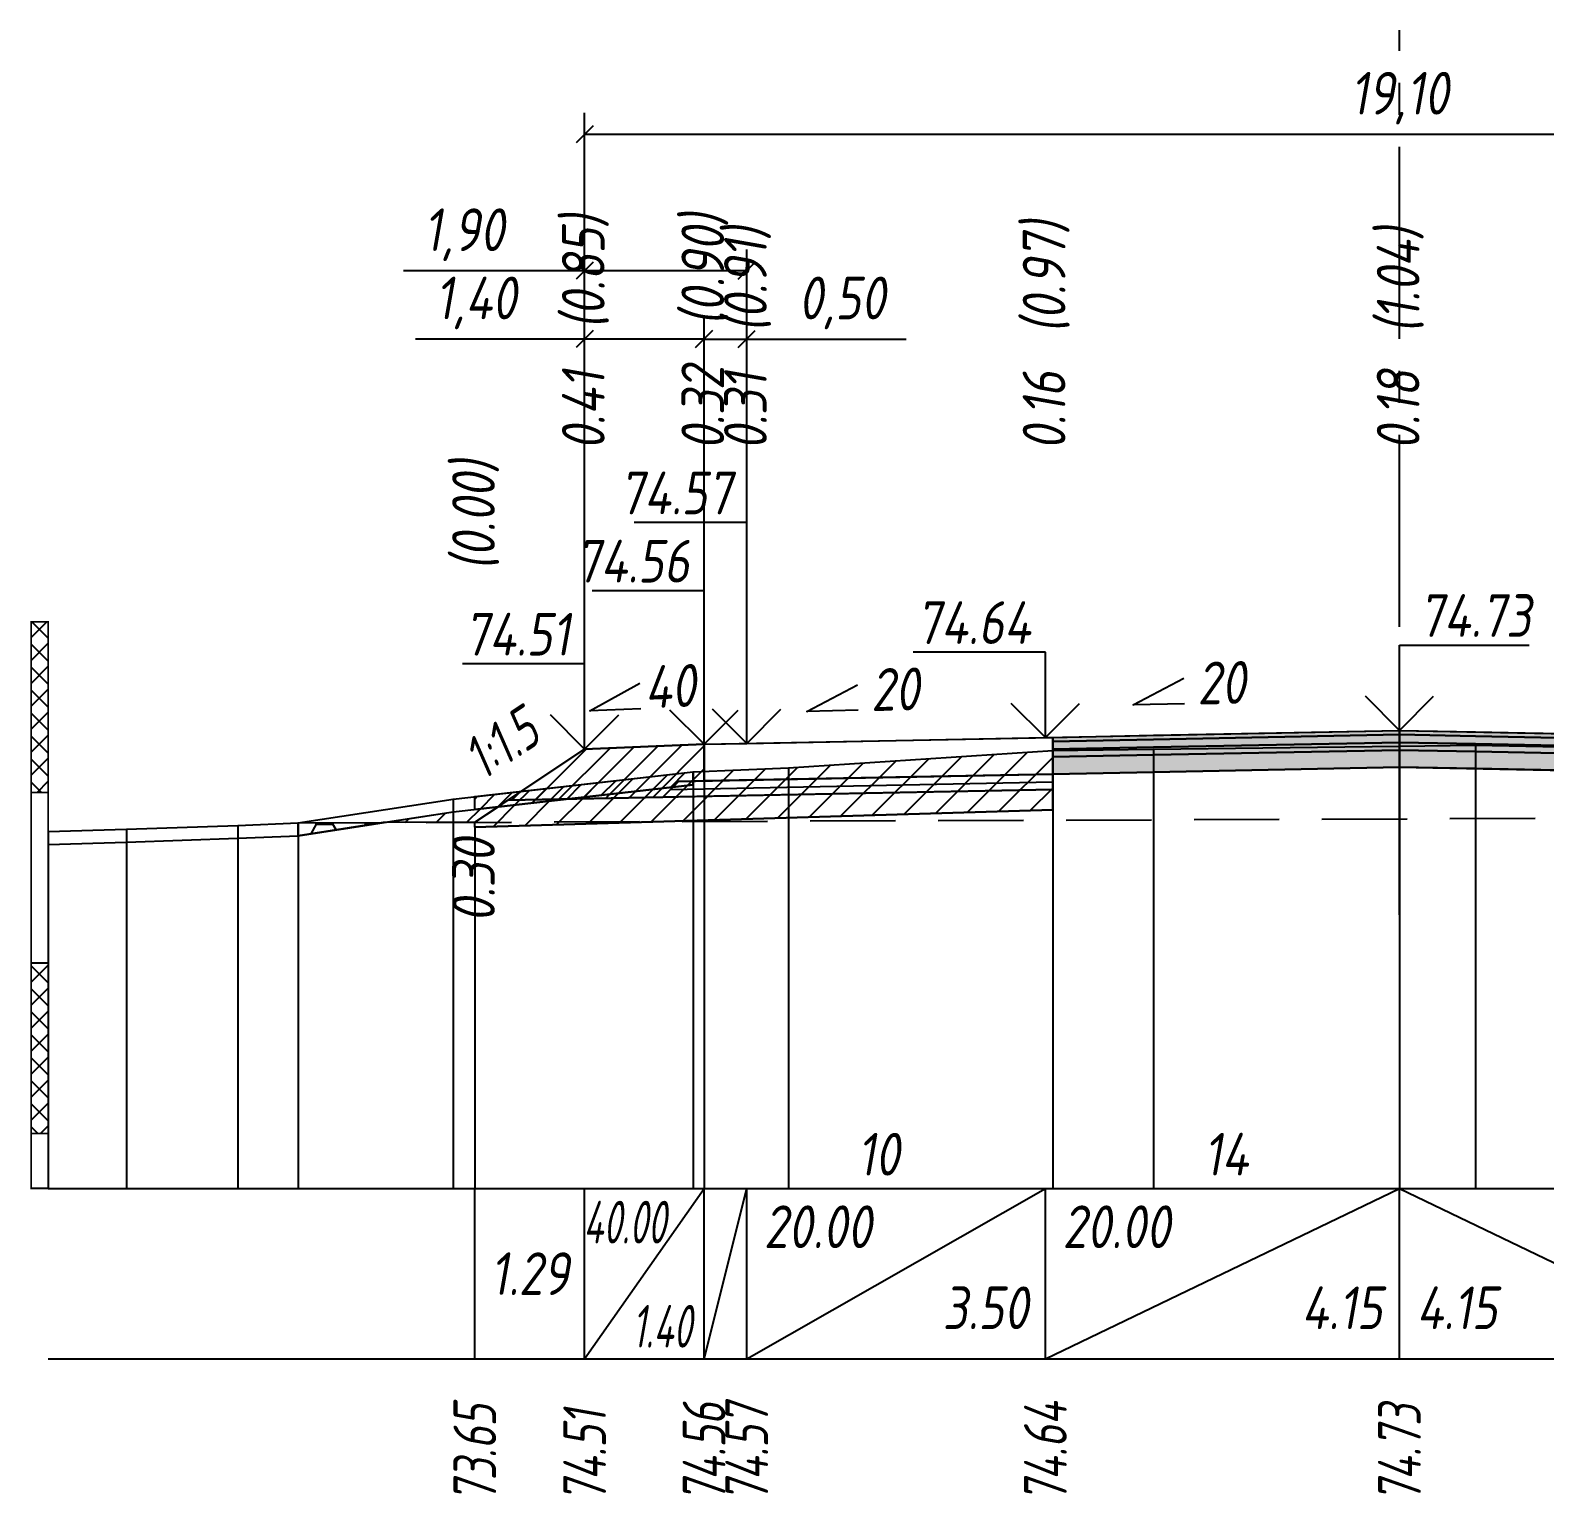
# Model space of a CAD drawing. Extents: x -717 to 1451, y -133302 to 233.
# Drawn here: x 78.9 to 167.7, y -13178.9 to -13093.1 of the extents above; entities that cross this region are included whole.
import ezdxf
from ezdxf.enums import TextEntityAlignment as Align

# ---------------------------------------------------------------- set-up
doc = ezdxf.new("R2010")
doc.units = 0
doc.linetypes.add('осевая2', pattern=[1.125, 0.75, -0.125, 0.125, -0.125])
doc.linetypes.add('штриховая', pattern=[0.75, 0.5, -0.25])
for name, color, linetype in [('Интерполированный поперечник', 2, 'Continuous'), ('Код_514', 1, 'Continuous'), ('Контур_0', 7, 'Continuous'), ('Контур_2521', 7, 'Continuous'), ('Контур_2564', 7, 'Continuous'), ('Контур_2660', 7, 'Continuous'), ('Контур_2665', 7, 'Continuous'), ('Контур_400', 7, 'Continuous'), ('Контур_508', 7, 'Continuous'), ('Контур_512', 7, 'Continuous'), ('Контур_513', 7, 'Continuous'), ('Контур_818', 7, 'Continuous'), ('Красный поперечник', 1, 'Continuous'), ('Линейка абсолютных высот', 7, 'Continuous'), ('Объём_2501', 7, 'Continuous'), ('Объём_2564', 7, 'Continuous'), ('Объём_2650', 7, 'Continuous'), ('Объём_2660', 7, 'Continuous'), ('Объём_2661', 7, 'Continuous'), ('Объём_2665', 7, 'Continuous'), ('Объём_2666', 7, 'Continuous'), ('Объём_2667', 7, 'Continuous'), ('Объём_2668', 7, 'Continuous'), ('Объём_2669', 7, 'Continuous'), ('Объём_2675', 7, 'Continuous'), ('Объём_2753', 7, 'Continuous'), ('Ось', 1, 'осевая2'), ('Откосы', 7, 'Continuous'), ('Отметки покрытия', 7, 'Continuous'), ('Рабочие отметки', 7, 'Continuous'), ('Рабочие отметки доп.', 7, 'Continuous'), ('Слои выравнивания', 7, 'Continuous'), ('Таблица', 7, 'Continuous'), ('Уклоны проезжей части', 7, 'Continuous'), ('Черный поперечник', 3, 'Continuous')]:
    doc.layers.add(name, color=color, linetype=linetype)
for name, color, linetype, true_color in [('Контур_2540', 2, 'Continuous', 0xffff00), ('Контур_2560', 2, 'Continuous', 0xffff00), ('Контур_2561', 7, 'Continuous', 0xff8040), ('Контур_2562', 3, 'Continuous', 0x00ff00), ('Контур_2563', 7, 'Continuous', 0xff8000), ('Контур_2570', 7, 'Continuous', 0x80ff00), ('Контур_2725', 7, 'Continuous', 0x323232), ('Контур_2736', 4, 'Continuous', 0x00ffff), ('Контур_2737', 4, 'Continuous', 0x00ffff), ('Контур_2738', 4, 'Continuous', 0x00ffff), ('Контур_2739', 4, 'Continuous', 0x00ffff), ('Контур_2741', 4, 'Continuous', 0x00ffff), ('Контур_2742', 4, 'Continuous', 0x00ffff), ('Контур_2743', 4, 'Continuous', 0x00ffff), ('Контур_2744', 7, 'Continuous', 0xa4ffff), ('Контур_2745', 7, 'Continuous', 0xa4ffff), ('Контур_2747', 4, 'Continuous', 0x00ffff), ('Контур_2748', 4, 'Continuous', 0x00ffff), ('Контур_2749', 4, 'Continuous', 0x00ffff), ('Контур_2750', 4, 'Continuous', 0x00ffff), ('Контур_2751', 4, 'Continuous', 0x00ffff), ('Контур_2752', 4, 'Continuous', 0x00ffff), ('Контур_2760', 7, 'Continuous', 0x323232), ('Контур_2761', 7, 'Continuous', 0x323232), ('Контур_2762', 7, 'Continuous', 0x323232), ('Контур_2763', 7, 'Continuous', 0x323232), ('Контур_402', 7, 'Continuous', 0xff6464), ('Контур_703', 4, 'Continuous', 0x00ffff), ('Контур_705', 4, 'Continuous', 0x00ffff), ('Контур_707', 4, 'Continuous', 0x00ffff), ('Контур_720', 131, 'Continuous', 0xaaffff), ('Объём_2500', 7, 'Continuous', 0xc0c0c0), ('Объём_2520', 7, 'Continuous', 0x80ffff), ('Объём_2540', 2, 'Continuous', 0xffff00), ('Объём_2560', 2, 'Continuous', 0xffff00), ('Объём_2561', 7, 'Continuous', 0xff8040), ('Объём_2562', 3, 'Continuous', 0x00ff00), ('Объём_2563', 7, 'Continuous', 0xff8000), ('Объём_2570', 7, 'Continuous', 0x80ff00), ('Объём_2600', 7, 'Continuous', 0x808000), ('Объём_2746', 2, 'Continuous', 0xffff00)]:
    doc.layers.add(name, color=color, linetype=linetype, true_color=true_color)
doc.styles.get("Standard").update_dxf_attribs({"font": 'txt', "height": 2.5})
doc.styles.add('М', font='romand.shx', dxfattribs={"width": 0.8, "oblique": 10, "height": 2.5})
doc.dimstyles.new('ISO-25', dxfattribs={"dimtxt": 2.5, "dimasz": 2.5, "dimexe": 1.25, "dimexo": 0.625, "dimtad": 1, "dimtxsty": 'Standard', "dimcen": 2.5, "dimadec": 0, "dimazin": 0, "dimtfac": 1, "dimtmove": 0, "dimatfit": 3, "dimfxl": 1, "dimarcsym": 0})

# ---------------------------------------------------------------- blocks, each defined once
blk = doc.blocks.new('_Oblique')
at = {"color": 0, "linetype": 'ByBlock', "lineweight": -2}
blk.add_line((-0.5, -0.5), (0.5, 0.5), dxfattribs=at)
blk = doc.blocks.new('*D306')
at = {"color": 0, "lineweight": -2, "transparency": 16777216}
for p, q in [((111.435, -13134.696), (111.435, -13109.976)), ((118.435, -13134.416), (118.435, -13109.976)), ((111.435, -13111.226), (101.524, -13111.226)), ((118.435, -13111.226), (111.435, -13111.226))]:
    blk.add_line(p, q, dxfattribs=at)
at = {"layer": 'Defpoints', "color": 0, "transparency": 16777216}
for p in [(118.435, -13111.226), (118.435, -13135.041), (111.435, -13135.321)]:
    blk.add_point(p, dxfattribs=at)
at = {"color": 0, "lineweight": -2, "transparency": 16777216, "rotation": 180}
blk.add_blockref('_Oblique', (111.435, -13111.226), dxfattribs=at)
at = {"color": 0, "lineweight": -2, "transparency": 16777216}
blk.add_blockref('_Oblique', (118.435, -13111.226), dxfattribs=at)
at = {"color": 0, "transparency": 16777216, "insert": (105.064, -13109.113), "char_height": 2.5, "width": 8.75, "attachment_point": 5, "style": 'М'}
blk.add_mtext('1,40', dxfattribs=at)
blk = doc.blocks.new('*D308')
at = {"color": 0, "lineweight": -2, "transparency": 16777216}
for p, q in [((118.435, -13134.416), (118.435, -13109.976)), ((120.935, -13134.366), (120.935, -13109.976)), ((118.435, -13111.226), (120.935, -13111.226)), ((120.935, -13111.226), (130.277, -13111.226))]:
    blk.add_line(p, q, dxfattribs=at)
at = {"layer": 'Defpoints', "color": 0, "transparency": 16777216}
for p in [(120.935, -13111.226), (118.435, -13135.041), (120.935, -13134.991)]:
    blk.add_point(p, dxfattribs=at)
at = {"color": 0, "lineweight": -2, "transparency": 16777216, "rotation": 180}
blk.add_blockref('_Oblique', (118.435, -13111.226), dxfattribs=at)
at = {"color": 0, "lineweight": -2, "transparency": 16777216}
blk.add_blockref('_Oblique', (120.935, -13111.226), dxfattribs=at)
at = {"color": 0, "transparency": 16777216, "insert": (126.515, -13109.113), "char_height": 2.5, "width": 9.16667, "attachment_point": 5, "style": 'М'}
blk.add_mtext('0,50', dxfattribs=at)
blk = doc.blocks.new('*D311')
at = {"color": 0, "lineweight": -2, "transparency": 16777216}
for p, q in [((111.435, -13134.696), (111.435, -13105.976)), ((120.935, -13134.366), (120.935, -13105.976)), ((111.435, -13107.226), (100.828, -13107.226)), ((120.935, -13107.226), (111.435, -13107.226))]:
    blk.add_line(p, q, dxfattribs=at)
at = {"layer": 'Defpoints', "color": 0, "transparency": 16777216}
for p in [(120.935, -13107.226), (120.935, -13134.991), (111.435, -13135.321)]:
    blk.add_point(p, dxfattribs=at)
at = {"color": 0, "lineweight": -2, "transparency": 16777216, "rotation": 180}
blk.add_blockref('_Oblique', (111.435, -13107.226), dxfattribs=at)
at = {"color": 0, "lineweight": -2, "transparency": 16777216}
blk.add_blockref('_Oblique', (120.935, -13107.226), dxfattribs=at)
at = {"color": 0, "transparency": 16777216, "insert": (104.369, -13105.113), "char_height": 2.5, "width": 8.75, "attachment_point": 5, "style": 'М'}
blk.add_mtext('1,90', dxfattribs=at)
blk = doc.blocks.new('*D312')
at = {"color": 0, "lineweight": -2, "transparency": 16777216}
for p, q in [((111.435, -13134.696), (111.435, -13097.976)), ((206.935, -13134.696), (206.935, -13097.976)), ((111.435, -13099.226), (206.935, -13099.226))]:
    blk.add_line(p, q, dxfattribs=at)
at = {"layer": 'Defpoints', "color": 0, "transparency": 16777216}
for p in [(206.935, -13099.226), (111.435, -13135.321), (206.935, -13135.321)]:
    blk.add_point(p, dxfattribs=at)
at = {"color": 0, "lineweight": -2, "transparency": 16777216, "rotation": 180}
blk.add_blockref('_Oblique', (111.435, -13099.226), dxfattribs=at)
at = {"color": 0, "lineweight": -2, "transparency": 16777216}
blk.add_blockref('_Oblique', (206.935, -13099.226), dxfattribs=at)
at = {"color": 0, "transparency": 16777216, "insert": (159.185, -13097.113), "char_height": 2.5, "width": 10.41667, "attachment_point": 5, "style": 'М'}
blk.add_mtext('19,10', dxfattribs=at)

msp = doc.modelspace()

# ---------------------------------------------------------------- hatches: boundary and pattern name
at = {"layer": 'Линейка абсолютных высот'}
h = msp.add_hatch(dxfattribs=at)
h.set_pattern_fill('ANSI37', scale=0.3, style=0)
h.paths.add_polyline_path([(80, -13137.795), (80, -13127.795), (79, -13127.795), (79, -13137.795)])
h = msp.add_hatch(dxfattribs=at)
h.set_pattern_fill('ANSI37', scale=0.3, style=0)
h.paths.add_polyline_path([(80, -13157.795), (80, -13147.795), (79, -13147.795), (79, -13157.795)])
at = {"layer": 'Объём_2563'}
h = msp.add_hatch(dxfattribs=at)
h.set_pattern_fill('ANSI31', color=256, scale=0.3)
h.paths.add_polyline_path([(111.435, -13135.258), (118.435, -13134.978), (118.435, -13137.128), (116.935, -13137.158), (116.016, -13138.077), (106.935, -13138.258)])
at = {"layer": 'Объём_2570'}
h = msp.add_hatch(dxfattribs=at)
h.set_pattern_fill('ANSI31', color=256, scale=0.2)
h.paths.add_polyline_path([(117.798, -13137.349), (105, -13138.792), (105, -13138.042), (117.798, -13136.599)])
at = {"layer": 'Объём_2600'}
h = msp.add_hatch(dxfattribs=at)
h.set_pattern_fill('ANSI31', color=6, scale=0.4)
h.paths.add_polyline_path([(123.384, -13136.355), (138.868, -13135.338), (138.868, -13138.823), (105, -13139.839), (105, -13139.548), (99.63, -13139.569), (103.735, -13138.935), (117.798, -13137.349), (117.798, -13136.599)])
h = msp.add_hatch(dxfattribs=at)
h.set_pattern_fill('HONEY', color=5, scale=0.3)
h.paths.add_polyline_path([(94.645, -13140.338), (94.645, -13139.588), (99.63, -13139.569)])
at = {"layer": 'Слои выравнивания'}
for color, points in [(2, [(138.868, -13134.57), (144.764, -13134.452), (159.185, -13134.163), (159.185, -13134.413), (144.764, -13134.702), (138.868, -13134.82)]), (3, [(138.868, -13134.82), (144.764, -13134.702), (159.185, -13134.413), (159.185, -13134.863), (144.764, -13135.152), (138.868, -13135.27)]), (2, [(159.185, -13134.163), (163.645, -13134.252), (179.935, -13134.578), (181.352, -13134.607), (187.604, -13134.732), (187.604, -13134.982), (181.352, -13134.857), (179.935, -13134.828), (163.645, -13134.502), (159.185, -13134.413)]), (3, [(159.185, -13134.413), (163.645, -13134.502), (179.935, -13134.828), (181.352, -13134.857), (187.604, -13134.982), (187.604, -13135.432), (181.352, -13135.307), (179.935, -13135.278), (163.645, -13134.952), (159.185, -13134.863)]), (4, [(138.868, -13135.27), (144.764, -13135.152), (159.185, -13134.863), (159.185, -13135.313), (144.764, -13135.602), (138.868, -13135.72)]), (5, [(138.868, -13135.72), (144.764, -13135.602), (159.185, -13135.313), (159.185, -13136.313), (144.764, -13136.602), (138.868, -13136.72)]), (4, [(159.185, -13134.863), (163.645, -13134.952), (179.935, -13135.278), (181.352, -13135.307), (187.604, -13135.432), (187.604, -13135.882), (181.352, -13135.757), (179.935, -13135.728), (163.645, -13135.402), (159.185, -13135.313)]), (5, [(159.185, -13135.313), (163.645, -13135.402), (179.935, -13135.728), (181.352, -13135.757), (187.604, -13135.882), (187.604, -13136.882), (181.352, -13136.757), (179.935, -13136.728), (163.645, -13136.402), (159.185, -13136.313)])]:
    msp.add_hatch(color=color, dxfattribs=at).paths.add_polyline_path(points)

# ---------------------------------------------------------------- linework, layer by layer
at = {"layer": 'Интерполированный поперечник', "linetype": 'штриховая', "ltscale": 10, "flags": 128}
msp.add_lwpolyline([(94.645, -13139.588), (220.976, -13139.101)], dxfattribs=at)
at = {"layer": 'Код_514'}
for p, q in [((105, -13171), (105, -13161)), ((111.435, -13171), (111.435, -13161)), ((111.435, -13171), (118.435, -13161)), ((118.435, -13171), (118.435, -13161)), ((118.435, -13171), (120.935, -13161)), ((120.935, -13171), (120.935, -13161)), ((120.935, -13171), (138.435, -13161)), ((138.435, -13171), (138.435, -13161)), ((138.435, -13171), (159.185, -13161)), ((159.185, -13171), (159.185, -13161)), ((159.185, -13161), (179.935, -13171))]:
    msp.add_line(p, q, dxfattribs=at)
at = {"layer": 'Контур_0', "flags": 128}
for points in [[(111.435, -13135.258), (105, -13139.548), (105, -13139.548), (105, -13139.548), (105, -13139.548), (105, -13139.548), (105, -13139.548), (105, -13139.548), (105, -13139.548), (105, -13139.548), (105, -13139.548), (105, -13139.548), (105, -13139.548), (105, -13139.548), (105, -13139.548), (105, -13139.548)], [(111.435, -13135.258), (105, -13139.548), (105, -13139.548), (105, -13139.548), (105, -13139.548), (105, -13139.548), (105, -13139.548), (105, -13139.548), (105, -13139.548), (105, -13139.548), (105, -13139.548), (105, -13139.548), (105, -13139.548), (105, -13139.548), (105, -13139.548), (105, -13139.548), (105, -13139.548), (105, -13139.548), (105, -13139.548), (105, -13139.548), (105, -13139.548), (105, -13139.548), (105, -13139.548), (105, -13139.548), (105, -13139.548), (105, -13139.548), (105, -13139.548), (105, -13139.548), (105, -13139.548), (105, -13139.548)], [(118.435, -13134.978), (138.868, -13134.57), (138.868, -13136.72), (118.435, -13137.128), (118.435, -13134.978), (118.435, -13134.978)], [(116.935, -13137.158), (138.868, -13136.72), (138.868, -13137.62), (116.016, -13138.077), (116.935, -13137.158), (116.935, -13137.158)], [(106.935, -13138.258), (116.016, -13138.077), (116.935, -13137.158), (118.435, -13137.128)]]:
    msp.add_lwpolyline(points, dxfattribs=at)
at = {"layer": 'Контур_2521', "color": 250, "flags": 128}
msp.add_lwpolyline([(116.475, -13137.617), (138.868, -13137.17)], dxfattribs=at)
at = {"layer": 'Контур_2540', "flags": 128}
msp.add_lwpolyline([(106.935, -13138.258), (138.868, -13137.62), (138.868, -13138.823), (105, -13139.839), (105, -13139.548), (106.935, -13138.258), (106.935, -13138.258)], dxfattribs=at)
at = {"layer": 'Контур_2560', "flags": 128}
msp.add_lwpolyline([(111.435, -13135.258), (111.435, -13135.258), (111.435, -13135.258), (118.435, -13134.978)], dxfattribs=at)
at = {"layer": 'Контур_2561', "flags": 128}
msp.add_lwpolyline([(118.435, -13134.978), (118.435, -13134.978), (111.435, -13135.258), (111.435, -13135.258), (118.435, -13134.978)], dxfattribs=at)
at = {"layer": 'Контур_2562', "flags": 128}
msp.add_lwpolyline([(111.435, -13135.258), (111.435, -13135.258), (111.435, -13135.258), (111.435, -13135.258), (111.435, -13135.258)], dxfattribs=at)
at = {"layer": 'Контур_2563', "flags": 128}
msp.add_lwpolyline([(111.435, -13135.258), (118.435, -13134.978), (118.435, -13137.128), (116.935, -13137.158), (116.016, -13138.077), (106.935, -13138.258), (111.435, -13135.258), (111.435, -13135.258)], dxfattribs=at)
at = {"layer": 'Контур_2564', "flags": 128}
msp.add_lwpolyline([(111.435, -13135.258), (118.435, -13134.978)], dxfattribs=at)
at = {"layer": 'Контур_2570', "flags": 128}
msp.add_lwpolyline([(80, -13140.844), (84.597, -13140.706), (91.112, -13140.485), (94.645, -13140.338), (94.645, -13140.338), (103.735, -13138.935), (117.798, -13137.349), (117.798, -13136.599), (123.384, -13136.355), (138.868, -13135.338), (144.764, -13135.255), (159.185, -13135.08), (163.645, -13135.026), (181.352, -13135.386)], dxfattribs=at)
at = {"layer": 'Контур_2660', "flags": 128}
msp.add_lwpolyline([(105, -13139.839), (138.868, -13138.823)], dxfattribs=at)
at = {"layer": 'Контур_2665', "flags": 128}
msp.add_lwpolyline([(111.435, -13135.258), (111.435, -13135.258)], dxfattribs=at)
at = {"layer": 'Контур_2725', "flags": 128}
msp.add_lwpolyline([(138.868, -13136.72), (144.764, -13136.602), (159.185, -13136.313), (163.645, -13136.402), (179.935, -13136.728), (181.352, -13136.757), (187.604, -13136.882)], dxfattribs=at)
at = {"layer": 'Контур_2736', "flags": 128}
msp.add_lwpolyline([(111.435, -13135.258), (105, -13139.548)], dxfattribs=at)
at = {"layer": 'Контур_2737', "flags": 128}
msp.add_lwpolyline([(105, -13139.548), (105, -13139.548)], dxfattribs=at)
at = {"layer": 'Контур_2738', "flags": 128}
msp.add_lwpolyline([(105, -13139.548), (105, -13139.548)], dxfattribs=at)
at = {"layer": 'Контур_2739', "flags": 128}
msp.add_lwpolyline([(105, -13139.548), (105, -13139.548)], dxfattribs=at)
at = {"layer": 'Контур_2741', "flags": 128}
msp.add_lwpolyline([(105, -13139.548), (105, -13139.548)], dxfattribs=at)
at = {"layer": 'Контур_2742', "flags": 128}
msp.add_lwpolyline([(105, -13139.548), (105, -13139.548)], dxfattribs=at)
at = {"layer": 'Контур_2743', "flags": 128}
msp.add_lwpolyline([(105, -13139.548), (105, -13139.548)], dxfattribs=at)
at = {"layer": 'Контур_2744', "flags": 128}
msp.add_lwpolyline([(105, -13139.548), (105, -13139.548)], dxfattribs=at)
msp.add_lwpolyline([(105, -13139.548), (105, -13139.548)], dxfattribs=at)
msp.add_lwpolyline([(105, -13139.548), (105, -13139.548)], dxfattribs=at)
msp.add_lwpolyline([(105, -13139.548), (105, -13139.548)], dxfattribs=at)
msp.add_lwpolyline([(105, -13139.548), (105, -13139.548)], dxfattribs=at)
msp.add_lwpolyline([(105, -13139.548), (105, -13139.548)], dxfattribs=at)
at = {"layer": 'Контур_2745', "flags": 128}
msp.add_lwpolyline([(105, -13139.548), (105, -13139.548)], dxfattribs=at)
msp.add_lwpolyline([(105, -13139.548), (105, -13139.548)], dxfattribs=at)
msp.add_lwpolyline([(105, -13139.548), (105, -13139.548)], dxfattribs=at)
msp.add_lwpolyline([(105, -13139.548), (105, -13139.548)], dxfattribs=at)
msp.add_lwpolyline([(105, -13139.548), (105, -13139.548)], dxfattribs=at)
msp.add_lwpolyline([(105, -13139.548), (105, -13139.548)], dxfattribs=at)
at = {"layer": 'Контур_2747', "flags": 128}
msp.add_lwpolyline([(105, -13139.548), (105, -13139.548)], dxfattribs=at)
at = {"layer": 'Контур_2748', "flags": 128}
msp.add_lwpolyline([(105, -13139.548), (105, -13139.548)], dxfattribs=at)
at = {"layer": 'Контур_2749', "flags": 128}
msp.add_lwpolyline([(105, -13139.548), (105, -13139.548)], dxfattribs=at)
at = {"layer": 'Контур_2750', "flags": 128}
msp.add_lwpolyline([(105, -13139.548), (105, -13139.548)], dxfattribs=at)
at = {"layer": 'Контур_2751', "flags": 128}
msp.add_lwpolyline([(105, -13139.548), (105, -13139.548)], dxfattribs=at)
at = {"layer": 'Контур_2752', "flags": 128}
msp.add_lwpolyline([(105, -13139.548), (105, -13139.548)], dxfattribs=at)
at = {"layer": 'Контур_2760', "flags": 128}
msp.add_lwpolyline([(138.868, -13134.57), (144.764, -13134.452), (159.185, -13134.163), (163.645, -13134.252), (179.935, -13134.578), (181.352, -13134.607), (187.604, -13134.732)], dxfattribs=at)
at = {"layer": 'Контур_2761', "flags": 128}
msp.add_lwpolyline([(138.868, -13134.82), (144.764, -13134.702), (159.185, -13134.413), (163.645, -13134.502), (179.935, -13134.828), (181.352, -13134.857), (187.604, -13134.982)], dxfattribs=at)
at = {"layer": 'Контур_2762', "flags": 128}
msp.add_lwpolyline([(138.868, -13135.27), (144.764, -13135.152), (159.185, -13134.863), (163.645, -13134.952), (179.935, -13135.278), (181.352, -13135.307), (187.604, -13135.432)], dxfattribs=at)
at = {"layer": 'Контур_2763', "flags": 128}
msp.add_lwpolyline([(138.868, -13135.72), (144.764, -13135.602), (159.185, -13135.313), (163.645, -13135.402), (179.935, -13135.728), (181.352, -13135.757), (187.604, -13135.882)], dxfattribs=at)
at = {"layer": 'Контур_400', "flags": 128}
for points in [[(118.435, -13134.978), (120.935, -13134.928), (120.935, -13134.928), (120.935, -13134.928), (120.935, -13134.928), (120.935, -13134.928), (120.935, -13134.928), (138.435, -13134.578), (159.185, -13134.163)], [(159.185, -13134.163), (179.935, -13134.578), (197.435, -13134.928), (197.435, -13134.928), (197.435, -13134.928), (197.435, -13134.928), (197.435, -13134.928), (197.435, -13134.928), (199.935, -13134.978)]]:
    msp.add_lwpolyline(points, dxfattribs=at)
at = {"layer": 'Контур_402', "flags": 128}
msp.add_lwpolyline([(105, -13139.839), (138.868, -13138.823), (138.868, -13136.72), (159.185, -13136.313), (187.604, -13136.882), (187.604, -13139.066), (213.826, -13139.852)], dxfattribs=at)
at = {"layer": 'Контур_508', "flags": 128}
msp.add_lwpolyline([(105, -13139.839), (138.868, -13138.823), (138.868, -13136.72), (159.185, -13136.313), (187.604, -13136.882), (187.604, -13139.066), (213.826, -13139.852), (215.547, -13141), (217.547, -13141), (220.393, -13139.103)], dxfattribs=at)
at = {"layer": 'Контур_512', "flags": 128}
msp.add_lwpolyline([(105, -13139.839), (138.868, -13138.823)], dxfattribs=at)
at = {"layer": 'Контур_513', "flags": 128}
msp.add_lwpolyline([(105, -13139.839), (138.868, -13138.823), (138.868, -13136.72), (159.185, -13136.313), (187.604, -13136.882), (187.604, -13139.066), (213.826, -13139.852), (215.547, -13141), (217.547, -13141), (220.393, -13139.103)], dxfattribs=at)
at = {"layer": 'Контур_703', "flags": 128}
for points in [[(111.435, -13135.258), (105, -13139.548)], [(105, -13139.548), (105, -13139.548)]]:
    msp.add_lwpolyline(points, dxfattribs=at)
at = {"layer": 'Контур_705', "flags": 128}
msp.add_lwpolyline([(105, -13139.548), (105, -13139.548)], dxfattribs=at)
at = {"layer": 'Контур_707', "flags": 128}
msp.add_lwpolyline([(105, -13139.548), (105, -13139.548)], dxfattribs=at)
at = {"layer": 'Контур_720', "flags": 128}
msp.add_lwpolyline([(105, -13139.548), (105, -13139.548)], dxfattribs=at)
at = {"layer": 'Контур_818', "flags": 128}
msp.add_lwpolyline([(105, -13138.792), (117.798, -13137.349), (117.798, -13136.599), (123.384, -13136.355), (138.868, -13135.338), (144.764, -13135.255), (159.185, -13135.08), (163.645, -13135.026), (181.352, -13135.386), (187.604, -13135.517), (201.751, -13136.373), (207.138, -13136.864), (207.138, -13137.614), (209.774, -13137.896), (220.393, -13139.749)], dxfattribs=at)
at = {"layer": 'Красный поперечник'}
for p, q in [((138.435, -13134.578), (159.185, -13134.163)), ((159.185, -13134.163), (179.935, -13134.578)), ((105, -13139.548), (111.435, -13135.258)), ((111.435, -13135.258), (118.435, -13134.978)), ((118.435, -13134.978), (120.935, -13134.928)), ((120.935, -13134.928), (138.435, -13134.578)), ((138.868, -13138.823), (138.868, -13161)), ((105, -13139.839), (105, -13161))]:
    msp.add_line(p, q, dxfattribs=at)
at = {"layer": 'Линейка абсолютных высот', "color": 7, "const_width": 0.1, "flags": 128}
for points in [[(80, -13137.795), (80, -13127.795), (79, -13127.795), (79, -13137.795), (80, -13137.795)], [(80, -13147.795), (80, -13137.795), (79, -13137.795), (79, -13147.795), (80, -13147.795)], [(80, -13157.795), (80, -13147.795), (79, -13147.795), (79, -13157.795), (80, -13157.795)], [(80, -13161), (80, -13157.795), (79, -13157.795), (79, -13161), (80, -13161)]]:
    msp.add_lwpolyline(points, dxfattribs=at)
at = {"layer": 'Объём_2500', "flags": 128}
msp.add_lwpolyline([(118.435, -13134.978), (138.868, -13134.57), (138.868, -13136.72), (118.435, -13137.128), (118.435, -13134.978), (118.435, -13134.978)], dxfattribs=at)
at = {"layer": 'Объём_2501', "flags": 128}
for points in [[(118.435, -13134.978), (120.935, -13134.928), (120.935, -13134.928), (120.935, -13134.928), (120.935, -13134.928), (120.935, -13134.928), (120.935, -13134.928), (138.435, -13134.578), (159.185, -13134.163)], [(159.185, -13134.163), (179.935, -13134.578), (197.435, -13134.928), (197.435, -13134.928), (197.435, -13134.928), (197.435, -13134.928), (197.435, -13134.928), (197.435, -13134.928), (199.935, -13134.978)]]:
    msp.add_lwpolyline(points, dxfattribs=at)
at = {"layer": 'Объём_2520', "color": 250, "flags": 128}
msp.add_lwpolyline([(116.935, -13137.158), (138.868, -13136.72), (138.868, -13137.62), (116.016, -13138.077), (116.935, -13137.158), (116.935, -13137.158)], dxfattribs=at)
at = {"layer": 'Объём_2540', "flags": 128}
msp.add_lwpolyline([(106.935, -13138.258), (138.868, -13137.62), (138.868, -13138.823), (105, -13139.839), (105, -13139.548), (106.935, -13138.258), (106.935, -13138.258)], dxfattribs=at)
at = {"layer": 'Объём_2560', "flags": 128}
msp.add_lwpolyline([(111.435, -13135.258), (111.435, -13135.258), (111.435, -13135.258), (118.435, -13134.978)], dxfattribs=at)
at = {"layer": 'Объём_2561', "flags": 128}
msp.add_lwpolyline([(118.435, -13134.978), (118.435, -13134.978), (111.435, -13135.258), (111.435, -13135.258), (118.435, -13134.978)], dxfattribs=at)
at = {"layer": 'Объём_2562', "flags": 128}
msp.add_lwpolyline([(111.435, -13135.258), (111.435, -13135.258), (111.435, -13135.258), (111.435, -13135.258), (111.435, -13135.258)], dxfattribs=at)
at = {"layer": 'Объём_2563', "color": 250, "flags": 128}
msp.add_lwpolyline([(111.435, -13135.258), (118.435, -13134.978), (118.435, -13137.128), (116.935, -13137.158), (116.016, -13138.077), (106.935, -13138.258), (111.435, -13135.258), (111.435, -13135.258)], dxfattribs=at)
at = {"layer": 'Объём_2564', "flags": 128}
msp.add_lwpolyline([(111.435, -13135.258), (118.435, -13134.978)], dxfattribs=at)
at = {"layer": 'Объём_2570', "flags": 128}
msp.add_lwpolyline([(117.798, -13137.349), (105, -13138.792), (105, -13138.042), (117.798, -13136.599), (117.798, -13137.349), (117.798, -13137.349)], dxfattribs=at)
at = {"layer": 'Объём_2600', "color": 5, "flags": 128}
msp.add_lwpolyline([(94.645, -13140.338), (94.645, -13139.588), (99.63, -13139.569), (94.645, -13140.338), (94.645, -13140.338)], dxfattribs=at)
at = {"layer": 'Объём_2650', "color": 6, "flags": 128}
msp.add_lwpolyline([(123.384, -13136.355), (138.868, -13135.338), (138.868, -13138.823), (105, -13139.839), (105, -13139.548), (99.63, -13139.569), (103.735, -13138.935), (117.798, -13137.349), (117.798, -13136.599), (123.384, -13136.355), (123.384, -13136.355)], dxfattribs=at)
at = {"layer": 'Объём_2660', "flags": 128}
msp.add_lwpolyline([(105, -13139.839), (138.868, -13138.823)], dxfattribs=at)
at = {"layer": 'Объём_2661', "flags": 128}
msp.add_lwpolyline([(111.435, -13135.258), (105, -13139.548)], dxfattribs=at)
at = {"layer": 'Объём_2665', "flags": 128}
msp.add_lwpolyline([(111.435, -13135.258), (111.435, -13135.258)], dxfattribs=at)
at = {"layer": 'Объём_2666', "flags": 128}
msp.add_lwpolyline([(111.435, -13135.258), (105, -13139.548)], dxfattribs=at)
at = {"layer": 'Объём_2667', "flags": 128}
msp.add_lwpolyline([(105, -13139.548), (105, -13139.548)], dxfattribs=at)
msp.add_lwpolyline([(105, -13139.548), (105, -13139.548)], dxfattribs=at)
at = {"layer": 'Объём_2668', "flags": 128}
msp.add_lwpolyline([(105, -13139.548), (105, -13139.548)], dxfattribs=at)
msp.add_lwpolyline([(105, -13139.548), (105, -13139.548)], dxfattribs=at)
at = {"layer": 'Объём_2669', "flags": 128}
msp.add_lwpolyline([(105, -13139.548), (105, -13139.548)], dxfattribs=at)
msp.add_lwpolyline([(105, -13139.548), (105, -13139.548)], dxfattribs=at)
at = {"layer": 'Объём_2675', "flags": 128}
msp.add_lwpolyline([(105, -13139.548), (105, -13139.548)], dxfattribs=at)
msp.add_lwpolyline([(105, -13139.548), (105, -13139.548)], dxfattribs=at)
msp.add_lwpolyline([(105, -13139.548), (105, -13139.548)], dxfattribs=at)
msp.add_lwpolyline([(105, -13139.548), (105, -13139.548)], dxfattribs=at)
msp.add_lwpolyline([(105, -13139.548), (105, -13139.548)], dxfattribs=at)
msp.add_lwpolyline([(105, -13139.548), (105, -13139.548)], dxfattribs=at)
msp.add_lwpolyline([(105, -13139.548), (105, -13139.548)], dxfattribs=at)
msp.add_lwpolyline([(105, -13139.548), (105, -13139.548)], dxfattribs=at)
msp.add_lwpolyline([(105, -13139.548), (105, -13139.548)], dxfattribs=at)
msp.add_lwpolyline([(105, -13139.548), (105, -13139.548)], dxfattribs=at)
msp.add_lwpolyline([(105, -13139.548), (105, -13139.548)], dxfattribs=at)
msp.add_lwpolyline([(105, -13139.548), (105, -13139.548)], dxfattribs=at)
at = {"layer": 'Объём_2746', "flags": 128}
msp.add_lwpolyline([(117.798, -13137.349), (117.798, -13136.599), (123.384, -13136.355), (138.868, -13135.338), (138.868, -13138.823), (105, -13139.839), (105, -13139.548), (106.364, -13138.638), (117.798, -13137.349), (117.798, -13137.349)], dxfattribs=at)
at = {"layer": 'Объём_2753', "flags": 128}
msp.add_lwpolyline([(138.868, -13134.57), (138.868, -13134.57)], dxfattribs=at)
at = {"layer": 'Ось', "ltscale": 15}
msp.add_line((159.185, -13144.971), (159.185, -13093.134), dxfattribs=at)
at = {"layer": 'Откосы', "color": 1, "flags": 128}
for points in [[(114.728, -13132.894), (111.73, -13133.014), (114.668, -13131.396)], [(127.459, -13132.986), (124.459, -13133.046), (127.429, -13131.487)], [(146.584, -13132.604), (143.584, -13132.664), (146.554, -13131.104)]]:
    msp.add_lwpolyline(points, dxfattribs=at)
at = {"layer": 'Отметки покрытия', "color": 1}
for p, q in [((120.935, -13121.978), (114.335, -13121.978)), ((120.935, -13134.928), (120.935, -13121.978)), ((118.435, -13125.978), (111.885, -13125.978)), ((118.435, -13134.978), (118.435, -13125.978)), ((138.435, -13129.578), (130.685, -13129.578)), ((138.435, -13134.578), (138.435, -13129.578)), ((159.185, -13134.163), (159.185, -13129.163)), ((159.185, -13129.163), (166.785, -13129.163)), ((111.435, -13130.258), (104.285, -13130.258)), ((111.435, -13135.258), (111.435, -13130.258)), ((138.435, -13134.578), (136.435, -13132.578)), ((138.435, -13134.578), (140.435, -13132.578)), ((159.185, -13134.163), (157.185, -13132.163)), ((159.185, -13134.163), (161.185, -13132.163)), ((111.435, -13135.258), (109.435, -13133.258)), ((111.435, -13135.258), (113.435, -13133.258)), ((118.435, -13134.978), (116.435, -13132.978)), ((118.435, -13134.978), (120.435, -13132.978)), ((120.935, -13134.928), (118.935, -13132.928)), ((120.935, -13134.928), (122.935, -13132.928))]:
    msp.add_line(p, q, dxfattribs=at)
at = {"layer": 'Слои выравнивания'}
for p, q in [((159.185, -13134.163), (159.185, -13161)), ((118.435, -13134.978), (118.435, -13161)), ((138.868, -13134.57), (138.868, -13161))]:
    msp.add_line(p, q, dxfattribs=at)
at = {"layer": 'Слои выравнивания', "color": 2, "flags": 128}
for points in [[(138.868, -13134.57), (144.764, -13134.452), (159.185, -13134.163), (159.185, -13134.413), (144.764, -13134.702), (138.868, -13134.82)], [(159.185, -13134.163), (163.645, -13134.252), (179.935, -13134.578), (181.352, -13134.607), (187.604, -13134.732), (187.604, -13134.982), (181.352, -13134.857), (179.935, -13134.828), (163.645, -13134.502), (159.185, -13134.413)]]:
    msp.add_lwpolyline(points, close=True, dxfattribs=at)
at = {"layer": 'Слои выравнивания', "color": 3, "flags": 128}
for points in [[(138.868, -13134.82), (144.764, -13134.702), (159.185, -13134.413), (159.185, -13134.863), (144.764, -13135.152), (138.868, -13135.27)], [(159.185, -13134.413), (163.645, -13134.502), (179.935, -13134.828), (181.352, -13134.857), (187.604, -13134.982), (187.604, -13135.432), (181.352, -13135.307), (179.935, -13135.278), (163.645, -13134.952), (159.185, -13134.863)]]:
    msp.add_lwpolyline(points, close=True, dxfattribs=at)
at = {"layer": 'Слои выравнивания', "color": 4, "flags": 128}
for points in [[(138.868, -13135.27), (144.764, -13135.152), (159.185, -13134.863), (159.185, -13135.313), (144.764, -13135.602), (138.868, -13135.72)], [(159.185, -13134.863), (163.645, -13134.952), (179.935, -13135.278), (181.352, -13135.307), (187.604, -13135.432), (187.604, -13135.882), (181.352, -13135.757), (179.935, -13135.728), (163.645, -13135.402), (159.185, -13135.313)]]:
    msp.add_lwpolyline(points, close=True, dxfattribs=at)
at = {"layer": 'Слои выравнивания', "color": 5, "flags": 128}
for points in [[(138.868, -13135.72), (144.764, -13135.602), (159.185, -13135.313), (159.185, -13136.313), (144.764, -13136.602), (138.868, -13136.72)], [(159.185, -13135.313), (163.645, -13135.402), (179.935, -13135.728), (181.352, -13135.757), (187.604, -13135.882), (187.604, -13136.882), (181.352, -13136.757), (179.935, -13136.728), (163.645, -13136.402), (159.185, -13136.313)]]:
    msp.add_lwpolyline(points, close=True, dxfattribs=at)
at = {"layer": 'Таблица'}
for p, q in [((80, -13161), (245.393, -13161)), ((80, -13171), (245.393, -13171))]:
    msp.add_line(p, q, dxfattribs=at)
at = {"layer": 'Черный поперечник', "color": 7}
for p, q in [((144.764, -13135.255), (144.764, -13161)), ((159.185, -13135.08), (159.185, -13161)), ((163.645, -13135.026), (163.645, -13161)), ((138.868, -13135.338), (138.868, -13161)), ((117.798, -13136.599), (117.798, -13161)), ((123.384, -13136.355), (123.384, -13161)), ((103.735, -13138.185), (103.735, -13161)), ((91.112, -13139.735), (91.112, -13161)), ((94.645, -13139.588), (94.645, -13161)), ((80, -13140.094), (80, -13161)), ((84.597, -13139.956), (84.597, -13161))]:
    msp.add_line(p, q, dxfattribs=at)
at = {"layer": 'Черный поперечник', "flags": 128}
msp.add_lwpolyline([(80, -13140.094), (84.597, -13139.956), (91.112, -13139.735), (94.645, -13139.588), (103.735, -13138.185), (117.798, -13136.599), (123.384, -13136.355), (138.868, -13135.338), (144.764, -13135.255), (159.185, -13135.08), (163.645, -13135.026), (181.352, -13135.386), (187.604, -13135.517), (201.751, -13136.373), (207.138, -13136.864), (209.774, -13137.146), (220.976, -13139.101), (225.694, -13138.417), (232.861, -13137.081), (240.435, -13137.257), (245.393, -13137.285)], dxfattribs=at)

# ---------------------------------------------------------------- texts
at = {"layer": 'Код_514', "style": 'М', "oblique": 10}
for s, width, p in [('40.00', 0.6, (111.351, -13161.729)), ('20.00', 0.8, (121.935, -13162)), ('20.00', 0.8, (139.435, -13162))]:
    msp.add_text(s, height=2.5, dxfattribs=dict(at, width=width)).set_placement(p, align=Align.TOP_LEFT)
at = {"layer": 'Код_514', "style": 'М', "oblique": 10, "width": 0.8}
msp.add_text('1.29', height=2.5, dxfattribs=at).set_placement((108.217, -13166), align=Align.MIDDLE_CENTER)
at = {"layer": 'Код_514', "style": 'М', "oblique": 10}
for s, width, p in [('3.50', 0.8, (137.435, -13170)), ('4.15', 0.8, (158.185, -13170)), ('1.40', 0.6, (117.705, -13171.083))]:
    msp.add_text(s, height=2.5, dxfattribs=dict(at, width=width)).set_placement(p, align=Align.BOTTOM_RIGHT)
at = {"layer": 'Код_514', "style": 'М', "oblique": 10, "width": 0.8}
msp.add_text('4.15', height=2.5, dxfattribs=at).set_placement((160.185, -13170), align=Align.BOTTOM_LEFT)
at = {"layer": 'Код_514', "style": 'М', "oblique": 10, "width": 0.7}
for s, p in [('73.65', (105, -13179.382)), ('74.57', (120.935, -13179.382)), ('74.64', (138.435, -13179.382)), ('74.73', (159.185, -13179.382)), ('74.51', (111.435, -13179.382)), ('74.56', (118.435, -13179.382))]:
    msp.add_text(s, height=2.5, rotation=90, dxfattribs=at).set_placement(p, align=Align.MIDDLE_LEFT)
at = {"layer": 'Отметки покрытия', "color": 1, "style": 'М', "oblique": 10, "width": 0.8}
for s, p in [('74.57', (120.076, -13122.247)), ('74.56', (117.576, -13126.247)), ('74.51', (110.576, -13130.527)), ('74.64', (137.576, -13129.847))]:
    msp.add_text(s, height=2.5, dxfattribs=at).set_placement(p, align=Align.BOTTOM_RIGHT)
msp.add_text('74.73', height=2.5, dxfattribs=at).set_placement((160.326, -13129.432), align=Align.BOTTOM_LEFT)
at = {"layer": 'Рабочие отметки', "color": 1, "style": 'М', "oblique": 10, "width": 0.8}
for s, p in [('0.41', (111.357, -13117.728)), ('0.32', (118.357, -13117.728)), ('0.31', (120.857, -13117.728)), ('0.16', (138.357, -13117.728)), ('0.18', (159.107, -13117.728))]:
    msp.add_text(s, height=2.5, rotation=90, dxfattribs=at).set_placement(p, align=Align.MIDDLE_LEFT)
msp.add_text('0.30', height=2.5, rotation=90, dxfattribs=at).set_placement((104.922, -13140.479), align=Align.MIDDLE_RIGHT)
at = {"layer": 'Рабочие отметки доп.', "color": 1, "style": 'М', "oblique": 10, "width": 0.8}
for s, p in [('(0.85)', (111.357, -13110.628)), ('(0.90)', (118.357, -13110.428)), ('(0.97)', (138.357, -13110.878)), ('(0.91)', (120.857, -13110.828)), ('(1.04)', (159.107, -13110.878)), ('(0.00)', (104.922, -13124.775))]:
    msp.add_text(s, height=2.5, rotation=90, dxfattribs=at).set_placement(p, align=Align.MIDDLE_LEFT)
at = {"layer": 'Слои выравнивания', "style": 'М', "oblique": 10, "width": 0.8}
for s, p in [('10', (128.651, -13161)), ('14', (149.026, -13161))]:
    msp.add_text(s, height=2.5, dxfattribs=at).set_placement(p, align=Align.BOTTOM_CENTER)
at = {"layer": 'Уклоны проезжей части', "color": 1, "style": 'М', "oblique": 10}
for s, rotation, width, p in [('40', 2.29061, 0.8, (116.523, -13133.57)), ('20', 1.14576, 0.8, (129.665, -13133.753)), ('20', 1.14576, 0.8, (148.79, -13133.371)), ('1:1.5', 33.69007, 0.7, (107.663, -13136.571))]:
    msp.add_text(s, height=2.5, rotation=rotation, dxfattribs=dict(at, width=width)).set_placement(p, align=Align.BOTTOM_CENTER)

# ---------------------------------------------------------------- dimensions: what is measured, and where the dimension line sits
at = {"color": 5}
dim = msp.add_linear_dim(base=(206.935, -13099.226), p1=(111.435, -13135.321), p2=(206.935, -13135.321), angle=180, dimstyle='ISO-25', override={"dimasz": 1, "dimlfac": 0.2, "dimzin": 0, "dimtxsty": 'М', "dimblk1": 'Oblique', "dimblk2": 'Oblique', "dimsah": 1}, dxfattribs=at)
dim.commit()
dim.dimension.update_dxf_attribs({"geometry": '*D312', "text_midpoint": (159.185, -13097.113)})
for base, p1, p2, picture, middle in [((120.935, -13107.226), (111.435, -13135.321), (120.935, -13134.991), '*D311', (104.369, -13107.226)), ((118.435, -13111.226), (111.435, -13135.321), (118.435, -13135.041), '*D306', (105.064, -13111.226)), ((120.935, -13111.226), (118.435, -13135.041), (120.935, -13134.991), '*D308', (126.515, -13111.226))]:
    dim = msp.add_linear_dim(base=base, p1=p1, p2=p2, angle=180, dimstyle='ISO-25', override={"dimasz": 1, "dimlfac": 0.2, "dimzin": 0, "dimtxsty": 'М', "dimblk1": 'Oblique', "dimblk2": 'Oblique', "dimsah": 1}, dxfattribs=at)
    dim.commit()
    dim.dimension.update_dxf_attribs({"geometry": picture, "text_midpoint": middle, "dimtype": 160})

doc.saveas('drawing.dxf')
